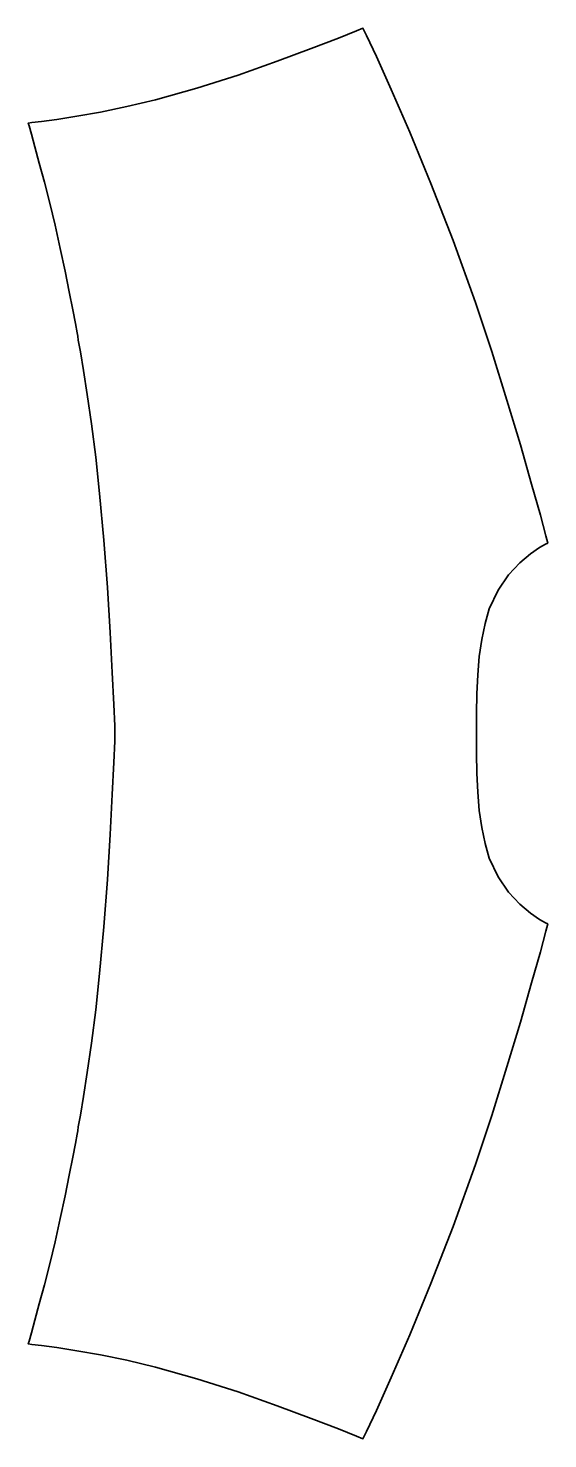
# Model space of a CAD drawing. Extents: x 0 to 2541, y -6901 to 0.
import ezdxf

# ---------------------------------------------------------------- set-up
doc = ezdxf.new("R2010")
doc.units = 0
doc.linetypes.add('Solid', pattern=[0])

msp = doc.modelspace()

# ---------------------------------------------------------------- linework, layer by layer
at = {"color": 0, "linetype": 'Solid', "lineweight": 35}
msp.add_lwpolyline([(2192, -3549), (2194, -3645), (2199, -3738), (2206, -3827), (2218, -3911), (2234, -3989), (2255, -4060), (2298, -4152), (2349, -4227), (2404, -4286), (2456, -4330), (2500, -4360), (2530, -4377), (2541, -4382), (2532, -4418), (2505, -4518), (2462, -4670), (2407, -4862), (2341, -5082), (2267, -5319), (2187, -5559), (2078, -5862), (1969, -6142), (1866, -6392), (1775, -6601), (1703, -6762), (1655, -6865), (1637, -6901), (1606, -6888), (1517, -6852), (1384, -6801), (1217, -6739), (1026, -6672), (824, -6608), (622, -6551), (482, -6517), (353, -6491), (237, -6470), (140, -6455), (65, -6444), (17, -6439), (0, -6437), (4, -6423), (16, -6382), (33, -6320), (54, -6241), (79, -6148), (105, -6045), (131, -5938), (156, -5824), (180, -5713), (201, -5612), (218, -5524), (231, -5456), (239, -5411), (242, -5395), (245, -5375), (255, -5317), (270, -5227), (289, -5109), (309, -4966), (330, -4803), (349, -4625), (370, -4396), (387, -4164), (401, -3944), (411, -3749), (419, -3592), (423, -3488), (424, -3450), (423, -3413), (419, -3309), (411, -3152), (401, -2957), (387, -2737), (370, -2505), (349, -2276), (330, -2098), (309, -1935), (289, -1792), (270, -1674), (255, -1584), (245, -1526), (242, -1506), (239, -1490), (231, -1445), (218, -1377), (201, -1289), (180, -1188), (156, -1077), (131, -963), (105, -856), (79, -753), (54, -660), (33, -581), (16, -519), (4, -478), (0, -464), (17, -462), (65, -456), (140, -446), (237, -431), (353, -410), (482, -383), (622, -350), (824, -293), (1026, -229), (1217, -162), (1384, -100), (1517, -49), (1606, -13), (1637, 0), (1655, -36), (1703, -139), (1775, -300), (1866, -509), (1969, -759), (2078, -1039), (2187, -1342), (2267, -1582), (2341, -1819), (2407, -2039), (2462, -2231), (2505, -2383), (2532, -2483), (2541, -2519), (2530, -2524), (2500, -2541), (2456, -2571), (2404, -2615), (2349, -2674), (2298, -2749), (2255, -2841), (2234, -2912), (2218, -2990), (2206, -3074), (2199, -3163), (2194, -3256), (2192, -3352), (2192, -3450), (2192, -3549)], close=True, dxfattribs=at)

doc.saveas('drawing.dxf')
